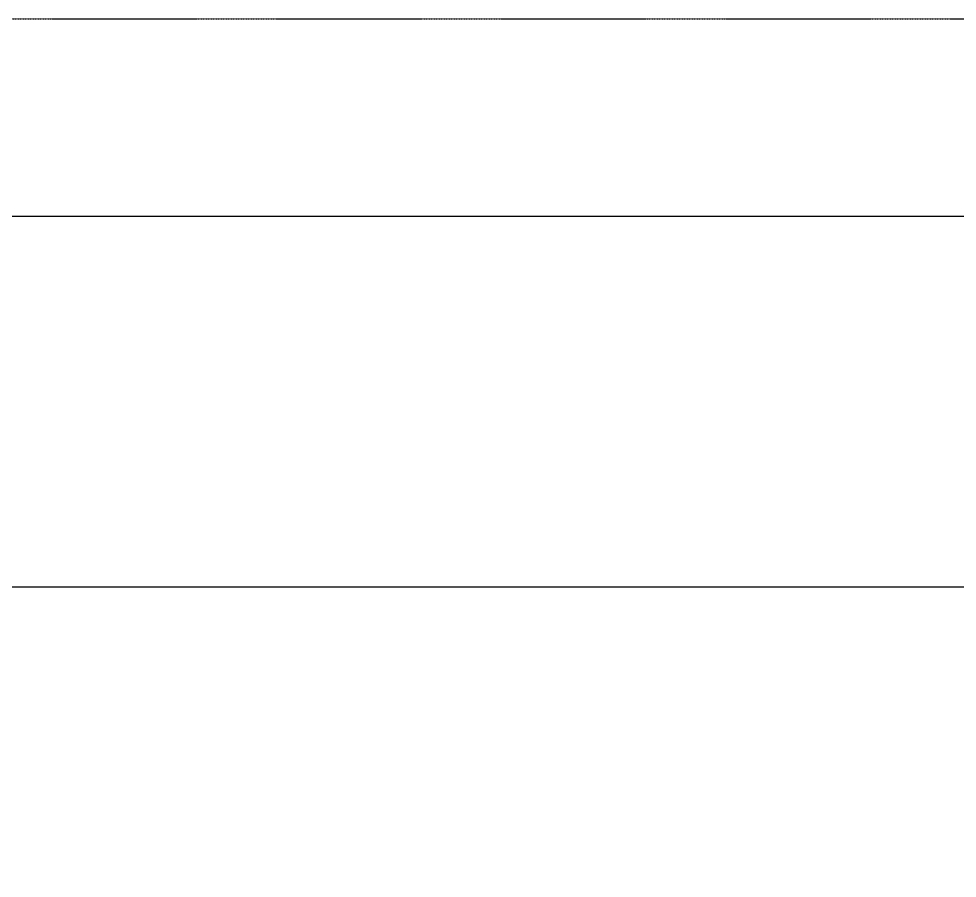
# Model space of a CAD drawing. Header units: millimetres. Extents: x -4391136 to -1798569, y -886572 to -291056.
# Drawn here: x -2514710 to -2509071, y -382273 to -377111 of the extents above; entities that cross this region are included whole.
import ezdxf

# ---------------------------------------------------------------- set-up
doc = ezdxf.new("R2010")
doc.units = ezdxf.units.MM
doc.linetypes.add('Xref-C-1-PP17-AR-2214-01-B$0$DPA_Grid _ Level 100', pattern=[10, 5.5, -1.6, 1.3, -1.6])
doc.layers.get('Defpoints').update_dxf_attribs({"color": 250})
doc.layers.add('000 - 0_HIDE_OBJ_FRAMING_DEF_DIMS', color=250, linetype='Continuous', plot=False)
doc.layers.add('_PP-Dim', color=1, linetype='Continuous')
doc.styles.add('FAMELINE_FOR_CKST', font='arial.ttf')
doc.dimstyles.new('FAMELINE-CKST_C-C', dxfattribs={"dimtxt": 0.3, "dimasz": 0.15, "dimexe": 0.1, "dimexo": 0.1, "dimgap": 0.05, "dimtad": 1, "dimzin": 0, "dimdsep": 46, "dimtxsty": 'FAMELINE_FOR_CKST', "dimblk": 'ORIGIN', "dimblk1": 'ORIGIN', "dimblk2": 'ORIGIN', "dimsah": 1, "dimcen": 0.1, "dimdle": 0.1, "dimclrd": 256, "dimclre": 256, "dimclrt": 3, "dimadec": 0, "dimazin": 0, "dimtfac": 1, "dimtix": 1, "dimtmove": 2, "dimatfit": 3, "dimfxl": 1, "dimtolj": 1, "dimtzin": 0, "dimlwd": -1, "dimlwe": -1, "dimarcsym": 0})

# ---------------------------------------------------------------- blocks, each defined once
blk = doc.blocks.new('_Origin')
at = {"color": 0, "linetype": 'ByBlock', "lineweight": -2}
blk.add_line((0, 0), (-1, 0), dxfattribs=at)
blk.add_circle((0, 0), 0.5, dxfattribs=at)
blk = doc.blocks.new('*D1280')
at = {"layer": '_PP-Dim', "transparency": 16777216}
for p, q in [((-26525, 1050), (-26525, 2737.5)), ((0, 1050), (0, 2737.5)), ((-26450, 2687.5), (-75, 2687.5))]:
    blk.add_line(p, q, dxfattribs=at)
at = {"layer": 'Defpoints', "color": 0, "transparency": 16777216}
for p in [(0, 2687.5), (-26525, 1000), (0, 1000)]:
    blk.add_point(p, dxfattribs=at)
at = {"layer": '_PP-Dim', "transparency": 16777216, "xscale": 75, "yscale": 75, "zscale": 75, "rotation": 180}
blk.add_blockref('_Origin', (-26525, 2687.5), dxfattribs=at)
at = {"layer": '_PP-Dim', "transparency": 16777216, "xscale": 75, "yscale": 75, "zscale": 75}
blk.add_blockref('_Origin', (0, 2687.5), dxfattribs=at)
at = {"layer": '_PP-Dim', "color": 3, "transparency": 16777216, "insert": (-13262.5, 2789.1), "char_height": 150, "attachment_point": 5, "style": 'FAMELINE_FOR_CKST'}
blk.add_mtext('\\A1;26525', dxfattribs=at)
blk = doc.blocks.new('W-1-PP17-ENT2_REV00_20260526-152612_EX_LOPF-1')
at = {"layer": '000 - 0_HIDE_OBJ_FRAMING_DEF_DIMS', "linetype": 'Xref-C-1-PP17-AR-2214-01-B$0$DPA_Grid _ Level 100'}
blk.add_line((-29475.6, 6100), (7016, 6100), dxfattribs=at)
blk = doc.blocks.new('A$Cbc3bdfda')
at = {"layer": '_PP-Dim'}
blk.add_lwpolyline([(0, -400), (775, -400), (775, 0), (0, 0)], close=True, dxfattribs=at)
blk = doc.blocks.new('W-1-PP17-ENT2_REV00_20260526-152343_LOPF_MAIN_DIMS')
at = {"layer": '_PP-Dim'}
dim = blk.add_linear_dim(base=(0, 2687.5), p1=(-26525, 1000), p2=(0, 1000), angle=180, dimstyle='FAMELINE-CKST_C-C', override={"dimscale": 500, "dimdec": 0, "dimlfac": 1}, dxfattribs=at)
dim.commit()
dim.dimension.update_dxf_attribs({"geometry": '*D1280', "text_midpoint": (-13262.5, 2789.1)})

msp = doc.modelspace()

# ---------------------------------------------------------------- block references
at = {"layer": '_PP-Dim'}
msp.add_blockref('W-1-PP17-ENT2_REV00_20260526-152343_LOPF_MAIN_DIMS', (-2495367.5, -383210.9), dxfattribs=at)

# ---------------------------------------------------------------- next in the draw order: block references
msp.add_blockref('W-1-PP17-ENT2_REV00_20260526-152612_EX_LOPF-1', (-2495367.5, -383210.9), dxfattribs=at)

# ---------------------------------------------------------------- next in the draw order: block references
at = {"layer": '_PP-Dim', "xscale": 50, "yscale": 50, "zscale": 50}
msp.add_blockref('A$Cbc3bdfda', (-2529663.6, -378297.9), dxfattribs=at)

doc.saveas('drawing.dxf')
